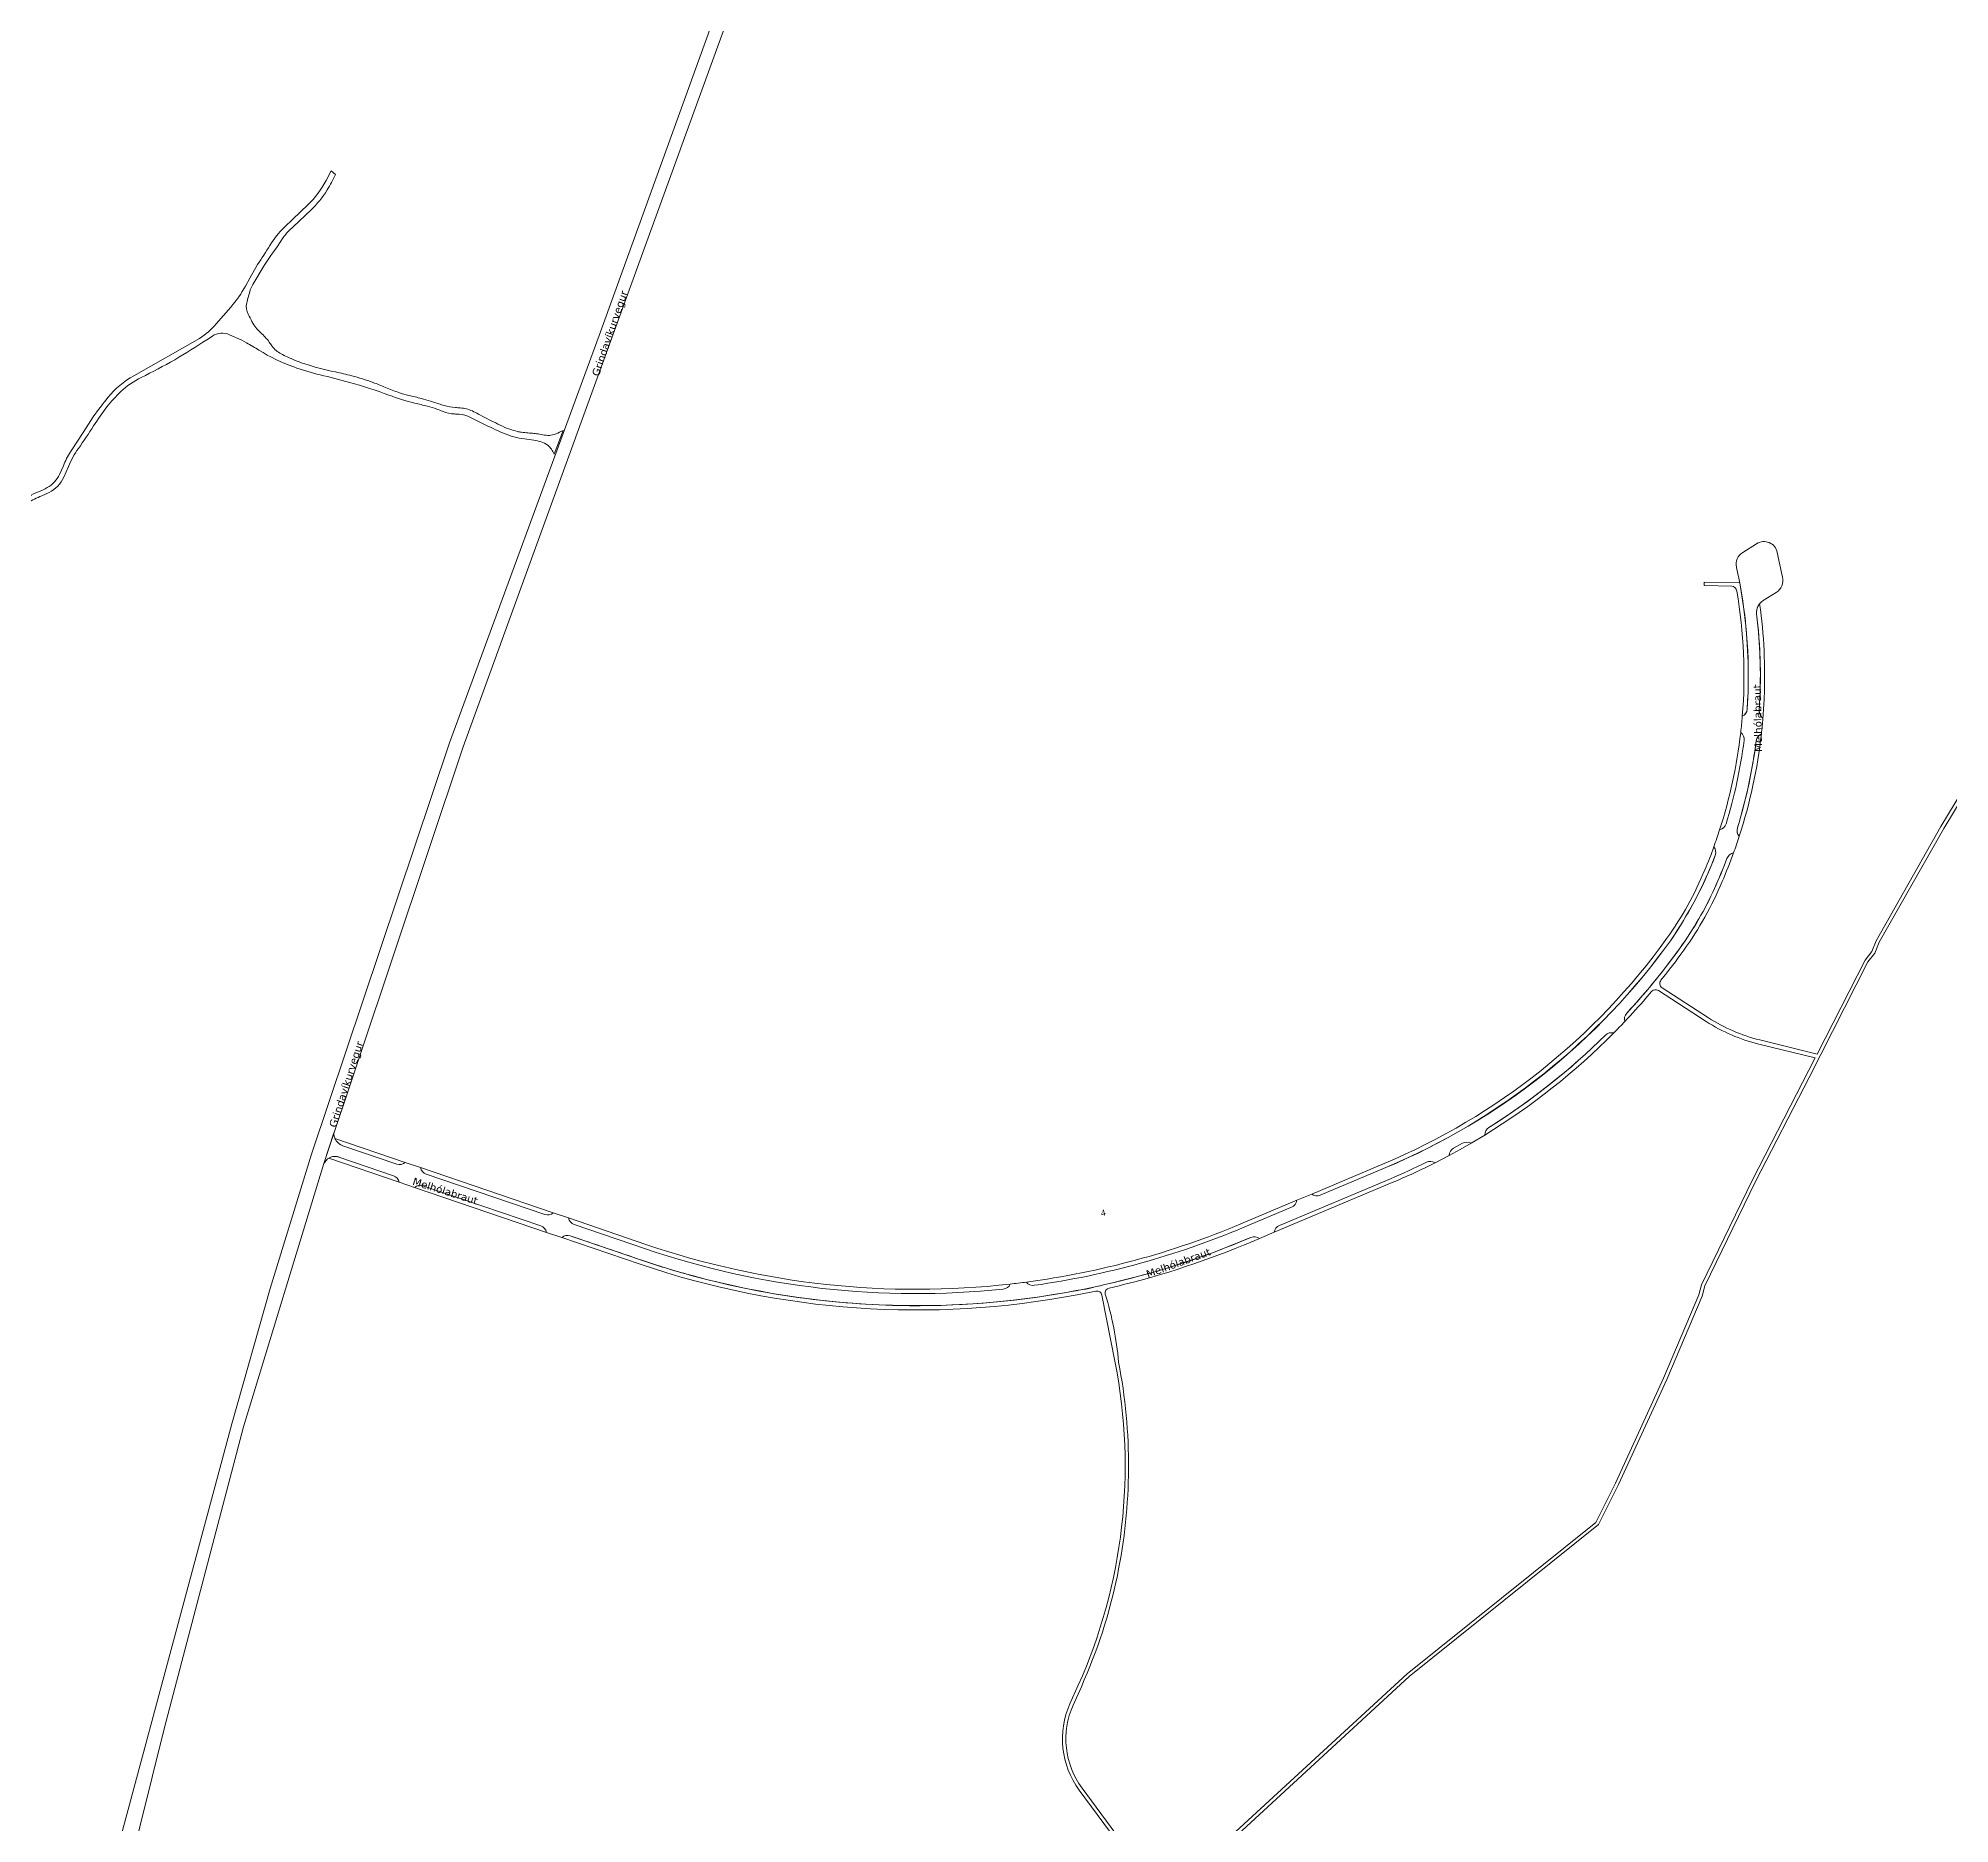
# Model space of a CAD drawing. Header units: metres. Extents: x 328903 to 333883, y 373406 to 381110.
# Drawn here: x 331193 to 332303, y 376599 to 377636 of the extents above; entities that cross this region are included whole.
import ezdxf

# ---------------------------------------------------------------- set-up
doc = ezdxf.new("R2010")
doc.units = ezdxf.units.M
doc.header["$MEASUREMENT"] = 0
for name, color, linetype in [('Gangstétt', 7, 'Continuous'), ('Götuheiti', 7, 'Continuous'), ('Götur', 7, 'Continuous'), ('Húsnúmer', 7, 'Continuous')]:
    doc.layers.add(name, color=color, linetype=linetype)
doc.styles.get("Standard").update_dxf_attribs({"font": 'arial.ttf'})

msp = doc.modelspace()

# ---------------------------------------------------------------- linework, layer by layer
at = {"layer": 'Gangstétt', "color": 45, "lineweight": 0, "ltscale": 3.31832, "true_color": 0x948652, "flags": 128}
for points in [[(332160.045, 377319.799), (332160, 377317.8), (332175.933, 377317.438, -0.39084345), (332178.891, 377314.542, -0.06284282), (332182.102, 377241.901, 0.25270057), (332184.918, 377246.073, 0.04655412), (332183.465, 377300.483), (332180.573, 377319.333), (332160.045, 377319.799)], [(332194.057, 377240.85, 0.0096002), (332194.788, 377252.614, 0.04538184), (332192.155, 377307.327, 0.20542023), (332190.415, 377301.319, -0.0467854), (332191.883, 377245.319, 0.23893196), (332194.057, 377240.85)], [(332168.945, 377176.036, 0.2699625), (332172.643, 377179.45, 0.04231793), (332183.133, 377227.846, 0.27003452), (332181.18, 377232.484, -0.04983453), (332168.945, 377176.036)], [(332193.164, 377231.662, 0.26606882), (332190.171, 377227.695, -0.04321526), (332179.249, 377177.116, 0.26590285), (332180.338, 377172.268, 0.05034288), (332193.164, 377231.662)], [(331932.091, 376964.548, 0.26816208), (331937.051, 376963.924), (331975.068, 376979.926, 0.1393795), (332140.346, 377111.592, 0.03752834), (332159.592, 377144.896, 0.01503799), (332166.359, 377161.167, 0.26981147), (332165.541, 377166.133, -0.02515065), (332160.335, 377152.852, -0.05931263), (332138.317, 377113.053, -0.13799374), (331974.098, 376982.23), (331932.091, 376964.548)], [(332032.612, 376998.816, 0.05991088), (332107.43, 377058.062, 0.26660675), (332102.617, 377056.793, -0.05451566), (332034.95, 377003.21, 0.2667643), (332032.612, 376998.816)], [(331405.895, 376982.925), (331364.963, 376996.865, 0.21698117), (331369.656, 376992.626), (331400.99, 376981.954, 0.26772787), (331405.895, 376982.925)], [(332014.507, 376991.204, 0.266593), (332011.911, 376986.958), (332018.221, 376990.4), (332024.659, 376994.065, 0.26093873), (332019.654, 376994.073), (332014.507, 376991.204)], [(331399.124, 376975.195), (331367.944, 376985.814, 0.24577894), (331361.454, 376985.381), (331402.417, 376971.433, 0.26774796), (331399.124, 376975.195)], [(331910.344, 376942.375), (331978.754, 376971.17, 0.01715338), (332003.689, 376982.69, 0.26675246), (331998.722, 376983.011, -0.01451088), (331977.784, 376973.475), (331913.365, 376946.359, 0.26793149), (331910.344, 376942.375)], [(331414.737, 376979.914, 0.26783937), (331418.03, 376976.151), (331486.885, 376952.702, 0.26813399), (331491.789, 376953.673), (331414.737, 376979.914)], [(331411.267, 376968.419), (331487.921, 376942.314, 0.26804897), (331484.628, 376946.076), (331416.172, 376969.39, 0.26772787), (331411.267, 376968.419)], [(331766.467, 376913.446, 0.26897316), (331771.118, 376911.561, 0.06451179), (331891.997, 376944.959), (331920.461, 376956.941, 0.26825022), (331923.482, 376960.925), (331891.027, 376947.263, -0.06675609), (331766.467, 376913.446)], [(331500.631, 376950.662, 0.26787697), (331503.924, 376946.899), (331545.351, 376932.791, 0.1083443), (331753.06, 376909.345, 0.26899071), (331757.118, 376912.299, -0.11059912), (331546.157, 376935.157), (331500.631, 376950.662)]]:
    msp.add_lwpolyline(points, format="xyb", close=True, dxfattribs=at)
for points in [[(332366.58, 377292.263), (332297.358, 377177.86), (332259.763, 377111.631), (332257.201, 377105.388), (332253.327, 377100.401), (332225.493, 377045.849), (332192.189, 377054.042, -0.08341322), (332162.518, 377066.859), (332135.553, 377084.305, -0.44530292), (332134.847, 377088.706, 0.01362655), (332148.056, 377106.043, 0.0564046), (332170.444, 377145.961, 0.01081646), (332177.024, 377162.596, 0.26616046), (332173.189, 377159.435, -0.01568987), (332165.972, 377142.015, -0.04992783), (332146.027, 377107.503, -0.03091185), (332114.994, 377069.564, 0.26660741), (332113.877, 377064.714, 0.00837954), (332126.175, 377078.313), (332129.447, 377082.151, -0.37780501), (332133.372, 377082.738), (332161.16, 377064.76, 0.0835027), (332191.592, 377051.615), (332224.355, 377043.555), (332188.005, 376972.756), (332158.45, 376911.898), (332156.884, 376905.983), (332136.36, 376857.621), (332108.446, 376796.759), (332096.963, 376773.949), (331987.439, 376686.06), (331885.512, 376592.118)], [(331837.942, 376566.667), (331798.79, 376619.707, -0.27049724), (331793.595, 376667.822), (331798.397, 376678.551, 0.05423162), (331819.274, 376743.186, 0.09954197), (331819.971, 376866.983, 0.05476631), (331812.26, 376906.477, -0.40428264), (331814.53, 376909.975, 0.04118442), (331892.5, 376934.876, 0.00116723), (331901.736, 376938.751, 0.26787877), (331896.775, 376939.376), (331894.713, 376938.507, -0.04397885), (331811.967, 376911.954, -0.0277689), (331789.782, 376907.462, -0.12649573), (331543.236, 376926.117, 0.00182182), (331501.667, 376940.273, 0.26793442), (331496.762, 376939.303), (331542.289, 376923.798, 0.12991015), (331795.903, 376906.051), (331806.875, 376908.27, -0.40842446), (331810.337, 376905.89), (331818.008, 376866.6, -0.15461536), (331796.571, 376679.368), (331791.769, 376668.639, 0.27045964), (331797.18, 376618.52), (331836.16, 376565.714)], [(331671.512, 376103.485, -0.0000029), (331647.831, 376101.851, -0.04022023)]]:
    msp.add_lwpolyline(points, format="xyb", dxfattribs=at)
msp.add_lwpolyline([(331886.68, 376590.475), (331988.744, 376684.542), (332098.554, 376772.662), (332110.248, 376795.893), (332138.19, 376856.813), (332158.781, 376905.333), (332160.334, 376911.198), (332189.794, 376971.863), (332220.817, 377032.285), (332255.022, 377099.323), (332258.948, 377104.376), (332261.565, 377110.754), (332299.084, 377176.848), (332368.233, 377291.131)], dxfattribs=at)
at = {"layer": 'Götur', "color": 8, "lineweight": 0, "ltscale": 3.31832, "true_color": 0x707070, "flags": 128}
for points in [[(331623.003, 377752.064), (331518.365, 377462.899), (331431.609, 377226.44), (331351.479, 376987.654), (331327.504, 376909.644), (331305.156, 376831.153), (331210.395, 376478.37)], [(331215.846, 376452.264), (331266.043, 376654.85), (331311.912, 376829.321), (331358.624, 376982.216), (331439.426, 377224.143), (331526.601, 377463.848), (331630.403, 377749.38)]]:
    msp.add_lwpolyline(points, dxfattribs=at)
msp.add_lwpolyline([(331186.716, 377365.777, -0.06349032), (331194.85, 377369.827), (331199.113, 377371.868, 0.18264452), (331207.652, 377380.8), (331210.341, 377387.022, -0.05153918), (331216.14, 377397.365, 0.01204174), (331224.939, 377410.516, -0.02454629), (331232.714, 377421.532, -0.03649248), (331240.741, 377430.385, -0.07697125), (331252.576, 377438.617, 0.03374945), (331290.734, 377460.553), (331293.897, 377462.644, -0.26045852), (331303.837, 377463.391), (331310.937, 377460.179), (331313.705, 377458.685, -0.01490335), (331320.964, 377454.479, 0.0519274), (331341.141, 377444.705, 0.02918102), (331356.451, 377440.154, -0.01003865), (331373.583, 377435.764, -0.02192453), (331396.39, 377428.334, 0.03067641), (331411.256, 377423.774, -0.00317755), (331418.814, 377421.906, -0.02541663), (331424.249, 377420.232, -0.01011646), (331427.518, 377418.965, 0.08490396), (331434.465, 377417.413, -0.00036485), (331437.199, 377417.276, -0.11179547), (331443.703, 377415.455), (331450.78, 377411.889, 0.01595587), (331462.988, 377406.22, 0.06812413), (331475.156, 377402.899, -0.00616255), (331480.517, 377402.13, -0.0265223), (331484.743, 377401.24, -0.10131647), (331488.634, 377399.3, -0.09220933), (331490.741, 377396.906, 0.00194105), (331492.379, 377394.18), (331497.505, 377407.869), (331495.441, 377406.829, -0.05283017), (331491.36, 377405.288, -0.09646756), (331487.721, 377405.057, -0.01304773), (331483.8, 377405.668, 0.02169332), (331480.526, 377406.121, 0.00055154), (331477.099, 377406.441, -0.00270316), (331473.435, 377406.801, -0.03844676), (331470.89, 377407.265, -0.01615342), (331466.611, 377408.54, -0.03884661), (331460.946, 377410.93, 0.00868865), (331455.825, 377413.462), (331448.409, 377417.39, 0.01436325), (331444.835, 377419.153, 0.08900705), (331437.844, 377420.951, 0.00172516), (331434.96, 377421.154, -0.05426439), (331428.51, 377422.296, -0.01650547), (331425.325, 377423.342, 0.01657551), (331420.505, 377424.93, 0.0053212), (331415.237, 377426.412, 0.01088026), (331407.965, 377428.205, -0.02796555), (331402.137, 377429.852, -0.01964344), (331394.4, 377432.858, 0.01582932), (331387.205, 377435.718, 0.02178125), (331374.802, 377439.598, 0.01473338), (331365.297, 377441.826, -0.03023034), (331346.732, 377446.793, -0.03069913), (331337.285, 377450.603, -0.0072612), (331333.861, 377452.294, -0.12293558), (331328.502, 377456.973, 0.00677036), (331326.974, 377459.11, 0.0556529), (331321.951, 377464.562, -0.09595211), (331316.886, 377471.034, 0.00250215), (331314.669, 377475.317, -0.18230221), (331313.869, 377481.866, -0.01282961), (331315.92, 377489.42, -0.08202835), (331317.483, 377492.619), (331324.033, 377503.525), (331327.925, 377509.454), (331331.568, 377514.404), (331335.075, 377519.779, -0.08399035), (331340.817, 377525.991), (331351.168, 377535.859, 0.06558934), (331360.538, 377547.482, 0.02835729), (331365.315, 377556.414), (331362.894, 377558.521), (331359.952, 377552.965, -0.07682113), (331349.398, 377538.8), (331340.624, 377530.577), (331335.712, 377525.808, 0.06265437), (331327.297, 377515.293, -0.01126179), (331320.16, 377504.215), (331315.596, 377496.21), (331313.077, 377491.627, -0.0521529), (331304.656, 377479.492), (331296.198, 377469.781, -0.06634477), (331286.474, 377461.222), (331248.255, 377439.619, 0.09406646), (331233.285, 377426.958, 0.01580678), (331224.742, 377415.714), (331220.694, 377409.31), (331215.916, 377402.165), (331211.562, 377395.434, 0.0551279), (331207.506, 377387.331), (331205.127, 377382.313, -0.15232847), (331198.092, 377374.682, -0.04287593), (331192.988, 377372.295, 0.06449437), (331187.354, 377369.361)], format="xyb", dxfattribs=at)
msp.add_lwpolyline([(331358.624, 376982.216), (331359.134, 376983.055, -0.37695712), (331367.944, 376985.814), (331399.124, 376975.195, -0.26774796), (331402.417, 376971.433), (331411.267, 376968.419, -0.26772787), (331416.172, 376969.39), (331484.628, 376946.076, -0.26804897), (331487.921, 376942.314), (331496.762, 376939.303, -0.26793442), (331501.667, 376940.273), (331543.095, 376926.165, 0.01480052), (331571.058, 376917.555, 0.06227805), (331692.593, 376899.84, 0.0493683), (331789.782, 376907.462, 0.01144541), (331811.967, 376911.954, 0.0450885), (331896.775, 376939.376, -0.27030984), (331901.736, 376938.751), (331910.344, 376942.375, -0.26793149), (331913.365, 376946.359), (331977.784, 376973.475, 0.01451088), (331998.722, 376983.011, -0.26675246), (332003.689, 376982.69), (332011.911, 376986.958, -0.266593), (332014.507, 376991.204), (332019.654, 376994.073, -0.26093873), (332024.659, 376994.065), (332032.612, 376998.816, -0.26657557), (332034.95, 377003.21), (332035.943, 377003.836, 0.05451051), (332102.617, 377056.793, -0.26738381), (332107.43, 377058.062, 0.00587807), (332113.877, 377064.714, -0.26739062), (332114.994, 377069.564), (332116.617, 377071.325, 0.03089126), (332146.027, 377107.503, 0.04842176), (332165.972, 377142.015, 0.01726473), (332173.189, 377159.435, -0.26785995), (332177.024, 377162.596, 0.00847503), (332180.338, 377172.268, -0.26756197), (332179.249, 377177.116, 0.00432517), (332180.223, 377180.338, 0.03889631), (332190.171, 377227.695, -0.2646202), (332193.164, 377231.662, 0.00750239), (332194.057, 377240.85, -0.26448884), (332191.883, 377245.319, 0.001587), (332192.115, 377249.124, 0.04510031), (332190.415, 377301.319, -0.29323192), (332194.141, 377309.073), (332201.834, 377313.845, 0.32953826), (332205.37, 377322.725), (332202.406, 377337.054, 0.52849218), (332190.394, 377342.052), (332182.3, 377337.031, 0.31827036), (332178.705, 377328.512, -0.00480794), (332179.847, 377323.082, -0.06613481), (332184.918, 377246.073, -0.26989198), (332182.102, 377241.901, -0.00827633), (332181.18, 377232.484, -0.27003452), (332183.133, 377227.846, -0.04231793), (332172.643, 377179.45, -0.2699625), (332168.945, 377176.036, -0.00909014), (332165.541, 377166.133, -0.26981147), (332166.359, 377161.167, -0.05964204), (332140.346, 377111.592, -0.13799892), (331975.068, 376979.926), (331937.051, 376963.924, -0.26816208), (331932.091, 376964.548), (331923.482, 376960.925, -0.26825022), (331920.461, 376956.941), (331891.997, 376944.959, -0.06451179), (331771.118, 376911.561, -0.26897316), (331766.467, 376913.446, -0.00480661), (331757.118, 376912.299, -0.26899071), (331753.06, 376909.345, -0.1083443), (331545.351, 376932.791), (331503.924, 376946.899, -0.26787697), (331500.631, 376950.662), (331491.789, 376953.673, -0.26813399), (331486.885, 376952.702), (331418.03, 376976.151, -0.26783937), (331414.737, 376979.914), (331405.895, 376982.925, -0.26772787), (331400.99, 376981.954), (331369.656, 376992.626, -0.3238066), (331364.357, 377000.107), (331358.624, 376982.216)], format="xyb", close=True, dxfattribs=at)

# ---------------------------------------------------------------- texts
at = {"layer": 'Götuheiti', "color": 18, "true_color": 0x000000, "char_height": 4.35, "attachment_point": 5}
for s, insert, rotation in [('{{\\fVerdana|b0|i0;Grindavíkurvegur}}', (331525.2, 377464.05), 71.05), ('{{\\fVerdana|b0|i0;Melhólabraut}}', (332191.05, 377240.82), 91.1), ('{{\\fVerdana|b0|i0;Grindavíkurvegur}}', (331372.16, 377028.1), 72.19), ('{{\\fVerdana|b0|i0;Melhólabraut}}', (331429.1, 376966.3), 342.63), ('{{\\fVerdana|b0|i0;Melhólabraut}}', (331854.71, 376924.59), 20.05)]:
    msp.add_mtext(s, dxfattribs=dict(at, insert=insert, rotation=rotation))
at = {"layer": 'Húsnúmer', "color": 18, "true_color": 0x000000, "insert": (331811.01, 376953.68), "char_height": 3.625, "attachment_point": 5, "rotation": 13.75}
msp.add_mtext('{{\\fTimes New Roman|b0|i0;4}}', dxfattribs=at)

doc.saveas('drawing.dxf')
